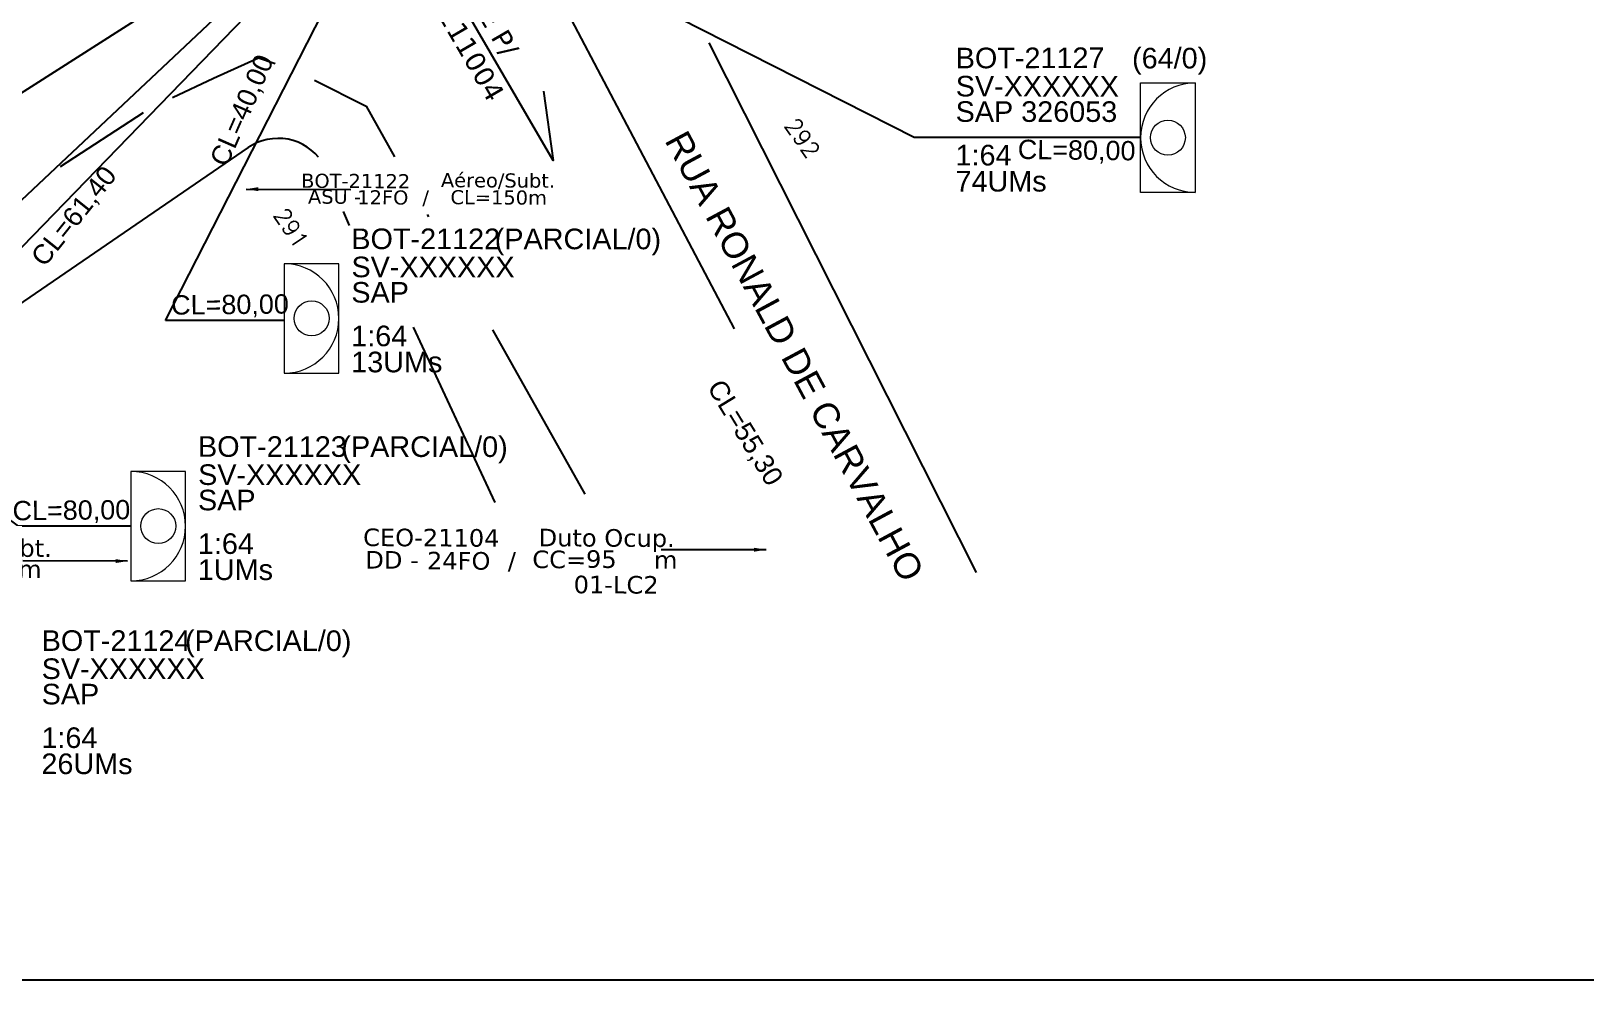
# Model space of a CAD drawing. Header units: metres. Extents: x -1286 to 1625, y -500 to 94.
# Drawn here: x -680.5 to -550.7, y -499.8 to -420.5 of the extents above; entities that cross this region are included whole.
import ezdxf
from ezdxf.enums import TextEntityAlignment as Align

# ---------------------------------------------------------------- set-up
doc = ezdxf.new("R2010")
doc.units = ezdxf.units.M
for name, color, linetype in [('10.0-Cartográfico', 4, 'Continuous'), ('10.3-Nome das Ruas', 252, 'Continuous'), ('20.4-CEOS', 1, 'Continuous'), ('CAP a instalar', 1, 'Continuous'), ('label_cabos', 7, 'Continuous'), ('Legenda', 1, 'Continuous'), ('METRAGEM', 92, 'Continuous'), ('MUB', 252, 'Continuous')]:
    doc.layers.add(name, color=color, linetype=linetype)
doc.layers.add("20.0-LEGENDA DOS CDO'S", color=1, linetype='Continuous', lineweight=0)
doc.layers.add('20.1-CDO_INTERIOR', color=1, linetype='Continuous', lineweight=0)
doc.layers.add('EXTRA', color=50, linetype='Continuous', plot=False)
doc.styles.add('ARIAL', font='arial.ttf')
doc.styles.add('ROMANS', font='romans.shx')
doc.styles.add('siredit', font='verdana.ttf')
doc.dimstyles.new('CC', dxfattribs={"dimtxt": 0.8, "dimasz": 2, "dimexe": 0.18, "dimexo": 0.0625, "dimgap": 0.09, "dimtad": 0, "dimdec": 0, "dimrnd": 1, "dimzin": 0, "dimdsep": 46, "dimtxsty": 'siredit', "dimblk": 'NONE', "dimcen": 0, "dimse1": 1, "dimse2": 1, "dimsd1": 1, "dimsd2": 1, "dimclrt": 7, "dimadec": 0, "dimazin": 0, "dimtfac": 1, "dimtdec": 0, "dimtofl": 0, "dimtmove": 0, "dimatfit": 3, "dimfxl": 0, "dimtolj": 1, "dimtzin": 0, "dimarcsym": 0})

# ---------------------------------------------------------------- blocks, each defined once
blk = doc.blocks.new('LEGENDA DOS CABOS')
at = {"layer": 'EXTRA', "color": 0, "style": 'siredit'}
for tag, p in [('ID', (4.601, 0.974)), ('XX', (9.03, 0.974))]:
    blk.add_attdef(tag, text='', height=0.48, rotation=359.69001, dxfattribs=at).set_placement(p, align=Align.MIDDLE_CENTER)
at = {"layer": 'Legenda', "color": 0, "style": 'siredit'}
for tag, p in [('TIPO_CABO', (1.314, -0.005)), ('CABO', (4.686, -0.052)), ('/', (6.809, -0.052)), ('METROS', (10.034, -0.052))]:
    blk.add_attdef(tag, text='', height=0.8, rotation=359.69001, dxfattribs=at).set_placement(p, align=Align.MIDDLE_CENTER)
blk = doc.blocks.new('_None')
blk = doc.blocks.new('Inst CB DT OCUP CFOA-SM-DD-G-24')
at = {"layer": 'label_cabos', "color": 0, "style": 'siredit'}
for tag, flags, p in [('ID_ATIVIDADE', 3, (1.314, 2.672)), ('FATOR', 1, (11.56, 2.551))]:
    blk.add_attdef(tag, text='', height=1, rotation=359.69001, dxfattribs=dict(at, flags=flags)).set_placement(p, align=Align.MIDDLE_CENTER)
for tag, p in [('DESTINO_CABO', (3.131, 1.262)), ('TIPO_CABO', (13.108, 1.245)), ('TIPO_CABO', (1.112, -0.005)), ('CABO', (4.686, -0.052)), ('/', (7.714, -0.052)), ('LANCE', (10.409, 0.022)), ('UND', (16.464, 0.002)), ('FID', (13.648, -1.414))]:
    blk.add_attdef(tag, text='', height=1, rotation=359.69001, dxfattribs=at).set_placement(p, align=Align.MIDDLE_CENTER)
blk.add_attdef('QTDE', (11.929, -0.455), '', height=1, rotation=359.69001, dxfattribs=at)

msp = doc.modelspace()

# ---------------------------------------------------------------- linework, layer by layer
msp.add_lwpolyline([(-1286.07, -499.81), (-445.07, -499.81), (-445.07, 94.19), (-1286.07, 94.19)], close=True)
at = {"layer": '10.0-Cartográfico'}
for points in [[(-621.68, -445.43), (-638, -414.43)], [(-623.84, -421.53), (-601.5, -465.76)], [(-668.64, -426.11), (-665.22, -424.47), (-661.45, -422.78), (-660.05, -423.26)], [(-658.54, -423.78), (-658.54, -423.78)], [(-656.77, -424.66), (-652.47, -426.81), (-650.09, -431.04)], [(-652.47, -426.81), (-650.09, -431.04)], [(-678, -431.86), (-671.06, -427.35)], [(-656.45, -431.09), (-656.73, -430.78), (-657.05, -430.49), (-657.39, -430.24), (-657.75, -430.01), (-658.15, -429.84), (-658.57, -429.69), (-658.99, -429.58), (-659.41, -429.53), (-659.85, -429.51), (-660.29, -429.54), (-660.73, -429.6), (-661.15, -429.72), (-661.57, -429.86), (-661.94, -430.04), (-662.32, -430.28), (-692.44, -450.91), (-692.52, -450.98), (-713.79, -464.78)], [(-653.86, -436.78), (-654.36, -435.62)], [(-647.36, -435.86), (-647.26, -436.06)], [(-647.26, -436.06), (-647.26, -436.06)], [(-641.68, -459.94), (-648.52, -445.27)], [(-648.52, -445.27), (-648.52, -445.27)], [(-641.92, -445.51), (-634.19, -459.22)]]:
    msp.add_lwpolyline(points, dxfattribs=at)
at = {"layer": '20.1-CDO_INTERIOR', "color": 7, "lineweight": 18}
for points in [[(-587.77, -434.02), (-587.78, -424.88), (-583.2, -424.88), (-583.2, -434.02)], [(-654.74, -449.13), (-654.74, -439.98), (-659.31, -439.98), (-659.31, -449.12)], [(-667.55, -466.47), (-667.55, -457.33), (-672.12, -457.33), (-672.12, -466.47)]]:
    msp.add_lwpolyline(points, close=True, dxfattribs=at)
for centre in [(-585.49, -429.45), (-657.02, -444.55), (-669.83, -461.9)]:
    msp.add_circle(centre, 1.46, dxfattribs=at)
for centre, start, end in [((-583.2, -429.45), 90.0276, 270.0276), ((-659.31, -444.55), 269.9724, 89.9724), ((-672.12, -461.9), 269.9724, 89.9724)]:
    msp.add_arc(centre, 4.57, start, end, dxfattribs=at)
at = {"layer": 'CAP a instalar', "color": 7, "ltscale": 5}
for points in [[(-587.77, -429.45), (-606.69, -429.45), (-649.89, -407.49)], [(-653.47, -408.51), (-711.9, -463.48), (-694.18, -477.98)], [(-696.83, -435.62), (-654.45, -408.57)], [(-651.98, -408.42), (-694.5, -452.26), (-681.54, -461.9)], [(-669.22, -444.73), (-650.83, -408.66)], [(-637.66, -425.56), (-636.83, -431.37), (-650.36, -408.07)], [(-659.31, -444.73), (-669.22, -444.73)], [(-672.12, -461.9), (-681.54, -461.9)]]:
    msp.add_lwpolyline(points, dxfattribs=at)

# ---------------------------------------------------------------- block references
at = {"layer": 'label_cabos', "color": 0, "lineweight": 0}
ref = msp.add_blockref('LEGENDA DOS CABOS', (-658.35, -435), dxfattribs=dict(at, xscale=1.181230462284293, yscale=1.181230462284293, zscale=1.181230462284293))
ref.add_attrib('ID', 'BOT-21122', dxfattribs={"color": 0, "height": 1.181, "rotation": 359.69, "style": 'siredit'}).set_placement((-653.34, -433.07), align=Align.MIDDLE_CENTER)
ref.add_attrib('CABO', '12FO', dxfattribs={"color": 0, "height": 1.181, "rotation": 359.69, "style": 'siredit'}).set_placement((-651.07, -434.44), align=Align.MIDDLE_CENTER)
ref.add_attrib('METROS', 'CL=150m', dxfattribs={"color": 0, "height": 1.181, "rotation": 359.69, "style": 'siredit'}).set_placement((-641.39, -434.44), align=Align.MIDDLE_CENTER)
ref.add_attrib('XX', 'Aéreo/Subt.', dxfattribs={"color": 0, "height": 1.1812, "rotation": 359.69, "style": 'siredit'}).set_placement((-641.45, -433.02), align=Align.MIDDLE_CENTER)
ref.add_attrib('/', '/', dxfattribs={"color": 0, "height": 1.18, "rotation": 359.69, "style": 'siredit'}).set_placement((-647.49, -434.44), align=Align.MIDDLE_CENTER)
ref.add_attrib('TIPO_CABO', 'ASU -', dxfattribs={"color": 0, "height": 1.181, "rotation": 359.69, "style": 'siredit'}).set_placement((-655.11, -434.38), align=Align.MIDDLE_CENTER)
ref = msp.add_blockref('Inst CB DT OCUP CFOA-SM-DD-G-24', (-651.61, -464.71), dxfattribs=dict(at, xscale=1.468215979219406, yscale=1.468215979219406, zscale=1.468215979219406))
ref.add_attrib('DESTINO_CABO', 'CEO-21104', dxfattribs={"color": 0, "height": 1.468, "rotation": 359.69, "style": 'siredit'}).set_placement((-647.02, -462.86), align=Align.MIDDLE_CENTER)
ref.add_attrib('TIPO_CABO', 'Duto Ocup.', dxfattribs={"color": 0, "height": 1.468, "rotation": 359.69, "style": 'siredit'}).set_placement((-632.37, -462.88), align=Align.MIDDLE_CENTER)
ref.add_attrib('/', '/', dxfattribs={"color": 0, "height": 1.47, "rotation": 359.69, "style": 'siredit'}).set_placement((-640.29, -464.79), align=Align.MIDDLE_CENTER)
ref.add_attrib('FID', '01-LC2', dxfattribs={"color": 0, "height": 1.468, "rotation": 359.69, "style": 'siredit'}).set_placement((-631.58, -466.79), align=Align.MIDDLE_CENTER)
ref.add_attrib('LANCE', 'CC=', dxfattribs={"color": 0, "height": 1.468, "rotation": 359.69, "style": 'siredit'}).set_placement((-636.33, -464.68), align=Align.MIDDLE_CENTER)
ref.add_attrib('UND', 'm', dxfattribs={"color": 0, "height": 1.47, "rotation": 359.69, "style": 'siredit'}).set_placement((-627.44, -464.71), align=Align.MIDDLE_CENTER)
ref.add_attrib('CABO', '24FO', dxfattribs={"color": 0, "height": 1.468, "rotation": 359.69, "style": 'siredit'}).set_placement((-644.73, -464.79), align=Align.MIDDLE_CENTER)
ref.add_attrib('TIPO_CABO', 'DD - ', dxfattribs={"color": 0, "height": 1.468, "rotation": 359.69, "style": 'siredit'}).set_placement((-649.98, -464.72), align=Align.MIDDLE_CENTER)
ref.add_attrib('QTDE', '95', (-634.1, -465.38), dxfattribs={"color": 0, "height": 1.468, "rotation": 359.69, "style": 'siredit'})
ref = msp.add_blockref('LEGENDA DOS CABOS', (-705.66, -466.17), dxfattribs=dict(at, xscale=1.468217444338106, yscale=1.468217444338106, zscale=1.468217444338106))
ref.add_attrib('ID', 'BOT-21123', dxfattribs={"color": 0, "height": 1.468, "rotation": 359.69, "style": 'siredit'}).set_placement((-699.43, -463.78), align=Align.MIDDLE_CENTER)
ref.add_attrib('CABO', '12FO', dxfattribs={"color": 0, "height": 1.468, "rotation": 359.69, "style": 'siredit'}).set_placement((-696.61, -465.47), align=Align.MIDDLE_CENTER)
ref.add_attrib('METROS', 'CL=205m', dxfattribs={"color": 0, "height": 1.468, "rotation": 359.69, "style": 'siredit'}).set_placement((-684.58, -465.47), align=Align.MIDDLE_CENTER)
ref.add_attrib('XX', 'Aéreo/Subt.', dxfattribs={"color": 0, "height": 1.4682, "rotation": 359.69, "style": 'siredit'}).set_placement((-684.65, -463.71), align=Align.MIDDLE_CENTER)
ref.add_attrib('/', '/', dxfattribs={"color": 0, "height": 1.47, "rotation": 359.69, "style": 'siredit'}).set_placement((-692.16, -465.47), align=Align.MIDDLE_CENTER)
ref.add_attrib('TIPO_CABO', 'ASU -', dxfattribs={"color": 0, "height": 1.468, "rotation": 359.69, "style": 'siredit'}).set_placement((-701.64, -465.4), align=Align.MIDDLE_CENTER)

# ---------------------------------------------------------------- texts
at = {"layer": '10.3-Nome das Ruas', "color": 5, "style": 'ARIAL'}
msp.add_text('RUA RONALD DE CARVALHO', height=2.1513, rotation=298.2355, dxfattribs=at).set_placement((-627.57, -429.68))
at = {"layer": "20.0-LEGENDA DOS CDO'S", "color": 7, "style": 'ARIAL'}
msp.add_text('(64/0)', height=1.721, rotation=359.9724, dxfattribs=at).set_placement((-585.34, -423.67), align=Align.CENTER)
for s, rotation, p in [('BOT-21127', 0.118, (-603.21, -423.66)), ('SV-XXXXXX', 359.9724, (-603.21, -426.01)), ('SAP 326053', 359.9724, (-603.22, -428.13)), ('1:64', 359.9724, (-603.23, -431.77)), ('74UMs', 359.9724, (-603.23, -433.95))]:
    msp.add_text(s, height=1.721, rotation=rotation, dxfattribs=at).set_placement(p)
at = {"layer": "20.0-LEGENDA DOS CDO'S", "color": 8, "style": 'ARIAL'}
for s, p in [('BOT-21122', (-653.7, -438.76)), ('SV-XXXXXX', (-653.69, -441.11)), ('SAP', (-653.7, -443.23)), ('1:64', (-653.71, -446.87)), ('13UMs', (-653.71, -449.05)), ('BOT-21123', (-666.51, -456.11)), ('SV-XXXXXX', (-666.5, -458.46)), ('SAP', (-666.51, -460.58)), ('1:64', (-666.52, -464.22)), ('1UMs', (-666.52, -466.4)), ('BOT-21124', (-679.57, -472.32)), ('SV-XXXXXX', (-679.57, -474.67)), ('SAP', (-679.57, -476.79)), ('1:64', (-679.59, -480.43)), ('26UMs', (-679.59, -482.61))]:
    msp.add_text(s, height=1.721, rotation=359.9724, dxfattribs=at).set_placement(p)
for p in [(-637.11, -438.77), (-649.92, -456.12), (-662.98, -472.33)]:
    msp.add_text('       (PARCIAL/0)', height=1.721, rotation=359.9724, dxfattribs=at).set_placement(p, align=Align.CENTER)
at = {"layer": '20.4-CEOS', "color": 7, "style": 'siredit'}
for s, p in [('CEO-211004', (-645.07, -420.08)), ('SEGUE P/', (-642.96, -417.94))]:
    msp.add_text(s, height=1.635, rotation=300.1548, dxfattribs=at).set_placement(p, align=Align.MIDDLE_CENTER)
at = {"layer": 'METRAGEM', "style": 'ARIAL'}
for tag, rotation, p in [('CL=40,00', 66.2995, (-662.13, -427.48)), ('CL=80,00', 359.2601, (-593.12, -431.29)), ('CL=61,40', 51.4683, (-676.27, -436.49)), ('CL=80,00', 0.5468, (-663.83, -444.19)), ('CL=55,30', 301.4075, (-621.46, -454.5)), ('CL=80,00', 0.5468, (-677.08, -461.37))]:
    msp.add_attdef(tag, text='(XX/YY)', height=1.613, rotation=rotation, dxfattribs=at).set_placement(p, align=Align.CENTER)
at = {"layer": 'MUB', "style": 'ROMANS'}
for s, rotation, p in [('292', 304.7471, (-617.58, -428.42)), ('291', 303.136, (-660.26, -435.9))]:
    msp.add_text(s, height=1.372, rotation=rotation, dxfattribs=at).set_placement(p)

# ---------------------------------------------------------------- leaders
at = {"layer": 'label_cabos'}
for points in [[(-662.48, -433.75), (-653.73, -433.78)], [(-672.39, -464.82), (-681.14, -464.8)], [(-619.06, -463.87), (-627.81, -463.88)]]:
    msp.add_leader(points, dimstyle='CC', override={"dimasz": 1, "dimgap": 0.09, "dimtad": 0}, dxfattribs=at)

doc.saveas('drawing.dxf')
